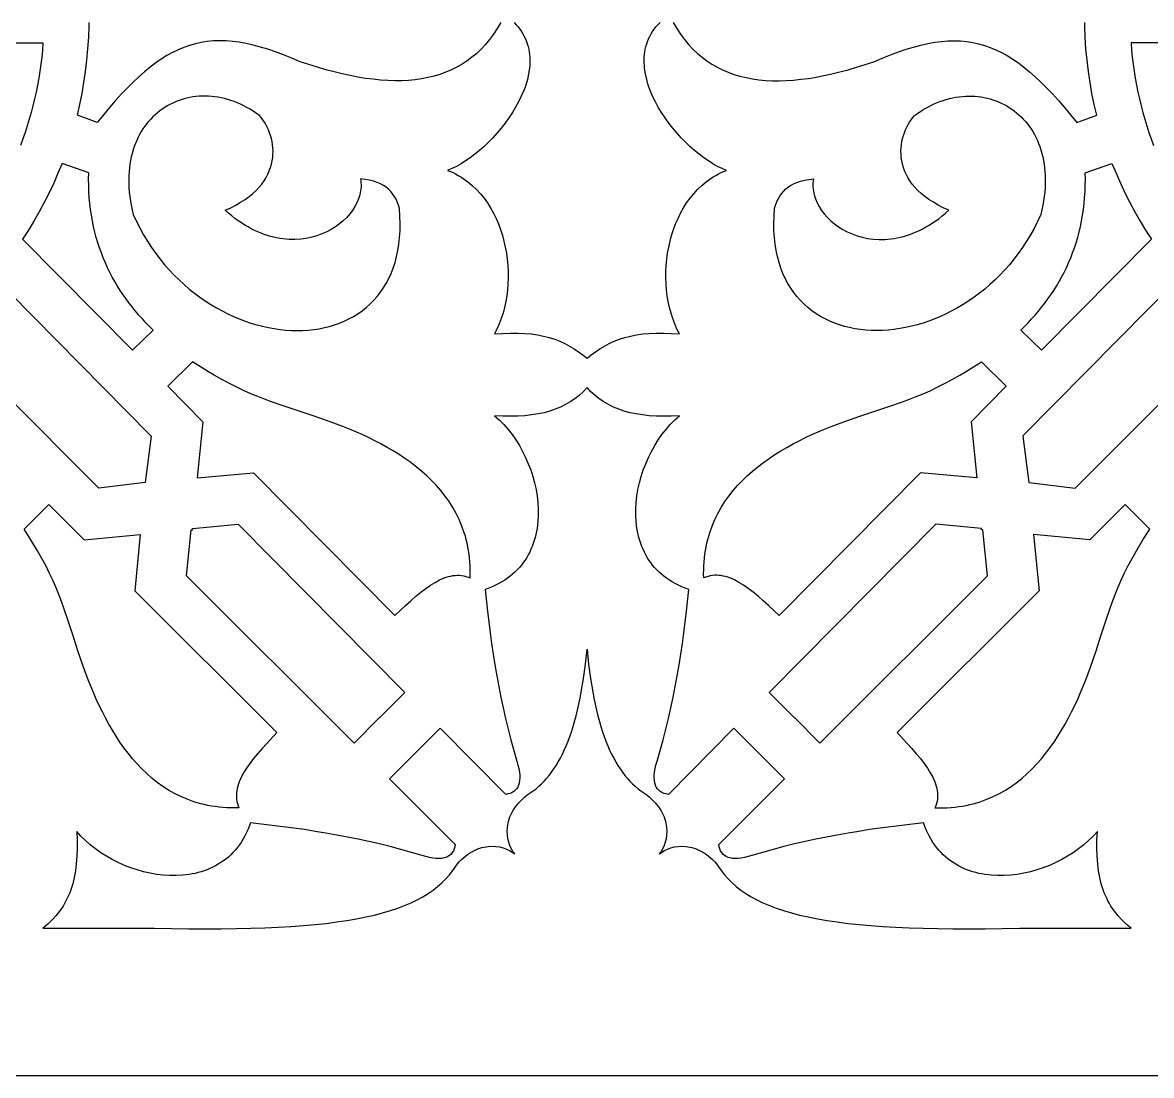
# Model space of a CAD drawing. Extents: x -54 to 62, y -138 to -98.
# Drawn here: x 20.18 to 41.47, y -138.19 to -118.33 of the extents above; entities that cross this region are included whole.
import ezdxf

# ---------------------------------------------------------------- set-up
doc = ezdxf.new("R2010")
doc.units = 0
doc.header["$MEASUREMENT"] = 0
doc.layers.add('LAYER_1', color=18, linetype='CONTINUOUS')

msp = doc.modelspace()

# ---------------------------------------------------------------- linework, layer by layer
at = {"layer": 'LAYER_1'}
for points in [[(29.198, -118.332), (29.132, -118.445), (29.061, -118.551), (28.987, -118.651), (28.91, -118.744), (28.828, -118.831), (28.744, -118.912), (28.655, -118.987), (28.563, -119.055), (28.468, -119.118), (28.369, -119.174), (28.267, -119.225), (28.161, -119.27), (28.052, -119.309), (27.94, -119.342), (27.825, -119.37), (27.706, -119.393), (27.585, -119.41), (27.46, -119.421), (27.332, -119.428), (27.202, -119.429), (27.068, -119.425), (26.931, -119.416), (26.792, -119.402), (26.65, -119.384), (26.505, -119.36), (26.357, -119.332), (26.206, -119.299), (26.053, -119.262), (25.898, -119.22), (25.739, -119.174), (25.578, -119.123), (25.415, -119.069), (25.255, -119.001), (25.101, -118.939), (24.951, -118.884), (24.806, -118.835), (24.665, -118.793), (24.528, -118.757), (24.395, -118.727), (24.266, -118.704), (24.14, -118.688), (24.017, -118.678), (23.896, -118.675), (23.779, -118.679), (23.663, -118.689), (23.55, -118.706), (23.439, -118.73), (23.329, -118.761), (23.221, -118.799), (23.113, -118.843), (23.007, -118.895), (22.901, -118.954), (22.795, -119.019), (22.69, -119.092), (22.584, -119.171), (22.478, -119.258), (22.371, -119.352), (22.264, -119.454), (22.155, -119.562), (22.045, -119.678), (21.933, -119.801), (21.82, -119.932), (21.704, -120.07), (21.586, -120.216), (21.212, -120.08), (21.259, -119.876), (21.301, -119.67), (21.337, -119.462), (21.368, -119.252), (21.394, -119.039), (21.413, -118.825), (21.427, -118.608), (21.434, -118.391), (21.436, -118.391), (21.435, -118.332), (21.435, -118.331)], [(29.448, -118.332), (29.487, -118.373), (29.524, -118.415), (29.558, -118.458), (29.588, -118.502), (29.616, -118.547), (29.641, -118.593), (29.663, -118.64), (29.682, -118.687), (29.699, -118.735), (29.713, -118.784), (29.725, -118.834), (29.734, -118.883), (29.74, -118.934), (29.745, -118.985), (29.747, -119.036), (29.746, -119.088), (29.744, -119.14), (29.739, -119.192), (29.723, -119.297), (29.7, -119.403), (29.669, -119.509), (29.631, -119.615), (29.586, -119.72), (29.535, -119.825), (29.479, -119.928), (29.418, -120.03), (29.352, -120.13), (29.281, -120.228), (29.207, -120.322), (29.13, -120.414), (29.05, -120.503), (28.967, -120.587), (28.883, -120.668), (28.797, -120.744), (28.71, -120.815), (28.623, -120.881), (28.536, -120.941), (28.449, -120.995), (28.363, -121.043), (28.278, -121.084), (28.195, -121.119), (28.247, -121.14), (28.298, -121.162), (28.347, -121.187), (28.396, -121.213), (28.443, -121.241), (28.489, -121.27), (28.577, -121.334), (28.66, -121.404), (28.739, -121.479), (28.813, -121.559), (28.882, -121.644), (28.946, -121.734), (29.005, -121.827), (29.059, -121.925), (29.109, -122.026), (29.153, -122.13), (29.193, -122.236), (29.228, -122.345), (29.258, -122.456), (29.283, -122.569), (29.304, -122.683), (29.319, -122.797), (29.33, -122.912), (29.336, -123.028), (29.337, -123.143), (29.333, -123.258), (29.324, -123.371), (29.31, -123.484), (29.292, -123.595), (29.269, -123.703), (29.241, -123.81), (29.208, -123.914), (29.17, -124.015), (29.127, -124.112), (29.08, -124.205), (29.234, -124.193), (29.38, -124.187), (29.519, -124.187), (29.65, -124.193), (29.775, -124.205), (29.893, -124.222), (30.006, -124.245), (30.113, -124.273), (30.215, -124.305), (30.312, -124.343), (30.406, -124.386), (30.495, -124.433), (30.581, -124.484), (30.665, -124.539), (30.746, -124.598), (30.825, -124.661), (30.903, -124.598), (30.984, -124.539), (31.068, -124.484), (31.154, -124.433), (31.244, -124.386), (31.337, -124.343), (31.435, -124.305), (31.537, -124.273), (31.644, -124.245), (31.756, -124.222), (31.875, -124.205), (31.999, -124.193), (32.131, -124.187), (32.269, -124.187), (32.415, -124.193), (32.569, -124.205), (32.522, -124.112), (32.479, -124.015), (32.442, -123.914), (32.409, -123.81), (32.38, -123.703), (32.357, -123.595), (32.339, -123.484), (32.325, -123.371), (32.317, -123.258), (32.313, -123.143), (32.314, -123.028), (32.32, -122.912), (32.33, -122.797), (32.346, -122.683), (32.366, -122.569), (32.391, -122.456), (32.421, -122.345), (32.456, -122.236), (32.496, -122.13), (32.541, -122.026), (32.59, -121.925), (32.645, -121.827), (32.704, -121.734), (32.768, -121.644), (32.837, -121.559), (32.91, -121.479), (32.989, -121.404), (33.072, -121.334), (33.161, -121.27), (33.207, -121.241), (33.254, -121.213), (33.302, -121.187), (33.352, -121.162), (33.402, -121.14), (33.455, -121.119), (33.372, -121.084), (33.287, -121.043), (33.201, -120.995), (33.114, -120.941), (33.026, -120.881), (32.939, -120.815), (32.852, -120.744), (32.766, -120.668), (32.682, -120.587), (32.599, -120.503), (32.519, -120.414), (32.442, -120.322), (32.368, -120.228), (32.298, -120.13), (32.232, -120.03), (32.17, -119.928), (32.114, -119.825), (32.063, -119.72), (32.019, -119.615), (31.981, -119.509), (31.95, -119.403), (31.926, -119.297), (31.91, -119.192), (31.906, -119.14), (31.903, -119.088), (31.903, -119.036), (31.905, -118.985), (31.909, -118.934), (31.915, -118.883), (31.924, -118.834), (31.936, -118.784), (31.95, -118.735), (31.967, -118.687), (31.986, -118.64), (32.008, -118.593), (32.033, -118.547), (32.061, -118.502), (32.092, -118.458), (32.125, -118.415), (32.162, -118.373), (32.202, -118.332)], [(32.451, -118.332), (32.518, -118.445), (32.588, -118.551), (32.662, -118.651), (32.74, -118.744), (32.821, -118.831), (32.906, -118.912), (32.994, -118.987), (33.086, -119.055), (33.182, -119.118), (33.28, -119.174), (33.383, -119.225), (33.488, -119.27), (33.597, -119.309), (33.709, -119.342), (33.824, -119.37), (33.943, -119.393), (34.064, -119.41), (34.189, -119.421), (34.317, -119.428), (34.448, -119.429), (34.581, -119.425), (34.718, -119.416), (34.857, -119.402), (35, -119.384), (35.145, -119.36), (35.292, -119.332), (35.443, -119.299), (35.596, -119.262), (35.752, -119.22), (35.91, -119.174), (36.071, -119.123), (36.234, -119.069), (36.394, -119.001), (36.548, -118.939), (36.698, -118.884), (36.843, -118.835), (36.984, -118.793), (37.121, -118.757), (37.254, -118.727), (37.384, -118.704), (37.51, -118.688), (37.633, -118.678), (37.753, -118.675), (37.871, -118.679), (37.986, -118.689), (38.099, -118.706), (38.211, -118.73), (38.32, -118.761), (38.429, -118.799), (38.536, -118.843), (38.643, -118.895), (38.749, -118.954), (38.854, -119.019), (38.96, -119.092), (39.065, -119.171), (39.171, -119.258), (39.278, -119.352), (39.385, -119.454), (39.494, -119.562), (39.604, -119.678), (39.716, -119.801), (39.829, -119.932), (39.945, -120.07), (40.063, -120.216), (40.438, -120.08), (40.39, -119.876), (40.348, -119.67), (40.312, -119.462), (40.281, -119.252), (40.256, -119.039), (40.236, -118.825), (40.223, -118.608), (40.215, -118.391), (40.213, -118.391), (40.214, -118.332), (40.214, -118.331)], [(19.948, -118.711), (20.564, -118.714), (20.554, -118.849), (20.541, -118.983), (20.525, -119.116), (20.506, -119.249), (20.485, -119.381), (20.461, -119.512), (20.435, -119.642), (20.406, -119.771), (20.375, -119.899), (20.342, -120.026), (20.306, -120.152), (20.267, -120.278), (20.226, -120.402), (20.183, -120.525), (20.138, -120.647)], [(41.701, -118.711), (41.085, -118.714), (41.095, -118.849), (41.109, -118.983), (41.125, -119.116), (41.143, -119.249), (41.164, -119.381), (41.188, -119.512), (41.214, -119.642), (41.243, -119.771), (41.274, -119.899), (41.308, -120.026), (41.344, -120.152), (41.382, -120.278), (41.423, -120.402), (41.466, -120.525), (41.512, -120.647)], [(19.037, -122.526), (22.595, -126.118), (22.605, -126.13), (22.492, -127.004), (21.618, -127.112), (21.606, -127.102), (18.032, -123.526)], [(42.612, -122.526), (39.054, -126.118), (39.045, -126.13), (39.157, -127.004), (40.032, -127.112), (40.044, -127.102), (43.617, -123.526)], [(-54.476, -138.189), (61.942, -138.189)]]:
    msp.add_lwpolyline(points, dxfattribs=at)
for points in [[(26.553, -121.281), (26.559, -121.318), (26.562, -121.355), (26.564, -121.393), (26.563, -121.43), (26.56, -121.468), (26.555, -121.506), (26.54, -121.581), (26.516, -121.656), (26.485, -121.73), (26.447, -121.802), (26.402, -121.873), (26.35, -121.941), (26.292, -122.007), (26.227, -122.069), (26.157, -122.128), (26.082, -122.183), (26.001, -122.233), (25.916, -122.278), (25.826, -122.318), (25.731, -122.352), (25.633, -122.38), (25.531, -122.401), (25.425, -122.416), (25.317, -122.422), (25.261, -122.422), (25.205, -122.421), (25.149, -122.417), (25.091, -122.411), (25.033, -122.403), (24.975, -122.392), (24.916, -122.379), (24.857, -122.364), (24.797, -122.347), (24.737, -122.326), (24.677, -122.304), (24.616, -122.279), (24.555, -122.251), (24.493, -122.22), (24.432, -122.187), (24.37, -122.15), (24.309, -122.111), (24.247, -122.069), (24.185, -122.024), (24.123, -121.976), (24.061, -121.925), (23.999, -121.871), (24.104, -121.823), (24.202, -121.773), (24.292, -121.721), (24.375, -121.667), (24.451, -121.612), (24.52, -121.555), (24.582, -121.497), (24.639, -121.437), (24.689, -121.377), (24.733, -121.316), (24.772, -121.254), (24.805, -121.192), (24.833, -121.129), (24.856, -121.066), (24.875, -121.004), (24.888, -120.941), (24.897, -120.879), (24.902, -120.817), (24.903, -120.755), (24.9, -120.695), (24.894, -120.635), (24.884, -120.577), (24.871, -120.519), (24.855, -120.463), (24.836, -120.409), (24.815, -120.356), (24.792, -120.306), (24.766, -120.257), (24.739, -120.211), (24.71, -120.167), (24.679, -120.125), (24.648, -120.086), (24.589, -120.044), (24.53, -120.004), (24.471, -119.967), (24.411, -119.933), (24.351, -119.901), (24.291, -119.872), (24.231, -119.846), (24.17, -119.822), (24.109, -119.8), (24.048, -119.781), (23.988, -119.765), (23.927, -119.751), (23.866, -119.74), (23.806, -119.731), (23.746, -119.724), (23.686, -119.72), (23.626, -119.718), (23.567, -119.719), (23.508, -119.721), (23.45, -119.727), (23.392, -119.734), (23.336, -119.744), (23.279, -119.756), (23.224, -119.77), (23.169, -119.787), (23.115, -119.806), (23.062, -119.826), (23.01, -119.85), (22.959, -119.875), (22.909, -119.902), (22.861, -119.932), (22.813, -119.963), (22.767, -119.997), (22.722, -120.032), (22.678, -120.07), (22.636, -120.109), (22.596, -120.151), (22.557, -120.195), (22.519, -120.24), (22.483, -120.288), (22.449, -120.337), (22.417, -120.388), (22.386, -120.441), (22.358, -120.496), (22.331, -120.553), (22.306, -120.612), (22.283, -120.672), (22.263, -120.734), (22.244, -120.798), (22.228, -120.864), (22.214, -120.931), (22.203, -121), (22.194, -121.07), (22.187, -121.143), (22.183, -121.217), (22.181, -121.292), (22.182, -121.369), (22.186, -121.448), (22.192, -121.528), (22.201, -121.61), (22.213, -121.693), (22.228, -121.778), (22.246, -121.864), (22.267, -121.951), (22.328, -122.084), (22.394, -122.213), (22.463, -122.337), (22.535, -122.457), (22.611, -122.574), (22.69, -122.686), (22.773, -122.794), (22.858, -122.898), (22.946, -122.998), (23.037, -123.094), (23.13, -123.186), (23.225, -123.274), (23.322, -123.357), (23.422, -123.436), (23.523, -123.512), (23.626, -123.582), (23.73, -123.649), (23.835, -123.712), (23.942, -123.77), (24.05, -123.824), (24.158, -123.874), (24.267, -123.92), (24.377, -123.961), (24.487, -123.998), (24.597, -124.031), (24.707, -124.059), (24.817, -124.083), (24.926, -124.103), (25.035, -124.119), (25.144, -124.13), (25.251, -124.137), (25.358, -124.139), (25.463, -124.137), (25.568, -124.131), (25.67, -124.12), (25.771, -124.105), (25.871, -124.085), (25.968, -124.061), (26.063, -124.032), (26.157, -124), (26.247, -123.962), (26.335, -123.92), (26.42, -123.874), (26.503, -123.823), (26.582, -123.767), (26.658, -123.707), (26.73, -123.643), (26.799, -123.574), (26.865, -123.5), (26.926, -123.422), (26.983, -123.339), (27.037, -123.252), (27.085, -123.16), (27.129, -123.063), (27.169, -122.962), (27.204, -122.856), (27.233, -122.746), (27.258, -122.63), (27.277, -122.51), (27.29, -122.386), (27.298, -122.257), (27.3, -122.123), (27.296, -121.984), (27.286, -121.84), (27.273, -121.792), (27.258, -121.744), (27.239, -121.696), (27.216, -121.649), (27.189, -121.603), (27.157, -121.559), (27.122, -121.516), (27.081, -121.476), (27.035, -121.438), (26.984, -121.404), (26.928, -121.373), (26.866, -121.345), (26.797, -121.322), (26.722, -121.303), (26.641, -121.289)], [(35.096, -121.281), (35.091, -121.318), (35.087, -121.355), (35.086, -121.393), (35.086, -121.43), (35.089, -121.468), (35.094, -121.506), (35.11, -121.581), (35.133, -121.656), (35.164, -121.73), (35.203, -121.802), (35.248, -121.873), (35.3, -121.941), (35.358, -122.007), (35.422, -122.069), (35.492, -122.128), (35.567, -122.183), (35.648, -122.233), (35.734, -122.278), (35.824, -122.318), (35.918, -122.352), (36.016, -122.38), (36.118, -122.401), (36.224, -122.416), (36.333, -122.422), (36.388, -122.422), (36.444, -122.421), (36.501, -122.417), (36.558, -122.411), (36.616, -122.403), (36.674, -122.392), (36.733, -122.379), (36.792, -122.364), (36.852, -122.347), (36.912, -122.326), (36.973, -122.304), (37.034, -122.279), (37.095, -122.251), (37.156, -122.22), (37.217, -122.187), (37.279, -122.15), (37.341, -122.111), (37.403, -122.069), (37.464, -122.024), (37.526, -121.976), (37.588, -121.925), (37.65, -121.871), (37.545, -121.823), (37.448, -121.773), (37.358, -121.721), (37.275, -121.667), (37.199, -121.612), (37.13, -121.555), (37.067, -121.497), (37.01, -121.437), (36.96, -121.377), (36.916, -121.316), (36.877, -121.254), (36.844, -121.192), (36.816, -121.129), (36.793, -121.066), (36.775, -121.004), (36.761, -120.941), (36.752, -120.879), (36.747, -120.817), (36.746, -120.755), (36.749, -120.695), (36.756, -120.635), (36.765, -120.577), (36.778, -120.519), (36.794, -120.463), (36.813, -120.409), (36.834, -120.356), (36.857, -120.306), (36.883, -120.257), (36.91, -120.211), (36.939, -120.167), (36.97, -120.125), (37.002, -120.086), (37.06, -120.044), (37.119, -120.004), (37.178, -119.967), (37.238, -119.933), (37.298, -119.901), (37.358, -119.872), (37.419, -119.846), (37.479, -119.822), (37.54, -119.8), (37.601, -119.781), (37.662, -119.765), (37.722, -119.751), (37.783, -119.74), (37.844, -119.731), (37.904, -119.724), (37.964, -119.72), (38.023, -119.718), (38.082, -119.719), (38.141, -119.721), (38.199, -119.727), (38.257, -119.734), (38.314, -119.744), (38.37, -119.756), (38.426, -119.77), (38.48, -119.787), (38.534, -119.806), (38.587, -119.826), (38.639, -119.85), (38.69, -119.875), (38.74, -119.902), (38.789, -119.932), (38.836, -119.963), (38.882, -119.997), (38.927, -120.032), (38.971, -120.07), (39.013, -120.109), (39.054, -120.151), (39.093, -120.195), (39.13, -120.24), (39.166, -120.288), (39.2, -120.337), (39.233, -120.388), (39.263, -120.441), (39.292, -120.496), (39.319, -120.553), (39.343, -120.612), (39.366, -120.672), (39.386, -120.734), (39.405, -120.798), (39.421, -120.864), (39.435, -120.931), (39.447, -121), (39.456, -121.07), (39.462, -121.143), (39.467, -121.217), (39.468, -121.292), (39.467, -121.369), (39.464, -121.448), (39.457, -121.528), (39.448, -121.61), (39.436, -121.693), (39.421, -121.778), (39.403, -121.864), (39.382, -121.951), (39.321, -122.084), (39.256, -122.213), (39.187, -122.337), (39.114, -122.457), (39.038, -122.574), (38.959, -122.686), (38.877, -122.794), (38.791, -122.898), (38.703, -122.998), (38.613, -123.094), (38.52, -123.186), (38.424, -123.274), (38.327, -123.357), (38.228, -123.436), (38.127, -123.512), (38.024, -123.582), (37.92, -123.649), (37.814, -123.712), (37.707, -123.77), (37.6, -123.824), (37.491, -123.874), (37.382, -123.92), (37.273, -123.961), (37.163, -123.998), (37.053, -124.031), (36.943, -124.059), (36.833, -124.083), (36.723, -124.103), (36.614, -124.119), (36.506, -124.13), (36.398, -124.137), (36.291, -124.139), (36.186, -124.137), (36.082, -124.131), (35.979, -124.12), (35.878, -124.105), (35.778, -124.085), (35.681, -124.061), (35.586, -124.032), (35.493, -124), (35.402, -123.962), (35.314, -123.92), (35.229, -123.874), (35.147, -123.823), (35.067, -123.767), (34.991, -123.707), (34.919, -123.643), (34.85, -123.574), (34.785, -123.5), (34.723, -123.422), (34.666, -123.339), (34.613, -123.252), (34.564, -123.16), (34.52, -123.063), (34.48, -122.962), (34.446, -122.856), (34.416, -122.746), (34.392, -122.63), (34.373, -122.51), (34.359, -122.386), (34.351, -122.257), (34.349, -122.123), (34.353, -121.984), (34.363, -121.84), (34.376, -121.792), (34.392, -121.744), (34.411, -121.696), (34.434, -121.649), (34.461, -121.603), (34.492, -121.559), (34.528, -121.516), (34.568, -121.476), (34.614, -121.438), (34.665, -121.404), (34.722, -121.373), (34.784, -121.345), (34.852, -121.322), (34.927, -121.303), (35.008, -121.289)], [(22.253, -124.51), (22.642, -124.131), (22.505, -123.993), (22.439, -123.922), (22.374, -123.85), (22.311, -123.776), (22.25, -123.7), (22.19, -123.624), (22.132, -123.545), (22.076, -123.466), (22.022, -123.385), (21.97, -123.302), (21.92, -123.217), (21.872, -123.131), (21.827, -123.044), (21.783, -122.955), (21.741, -122.864), (21.702, -122.771), (21.666, -122.677), (21.631, -122.581), (21.599, -122.483), (21.57, -122.383), (21.543, -122.282), (21.519, -122.179), (21.497, -122.074), (21.478, -121.967), (21.462, -121.858), (21.449, -121.747), (21.438, -121.635), (21.431, -121.52), (21.426, -121.403), (21.425, -121.285), (21.427, -121.164), (20.923, -120.987), (20.847, -121.175), (20.766, -121.361), (20.679, -121.544), (20.587, -121.724), (20.492, -121.902), (20.392, -122.077), (20.288, -122.249), (20.18, -122.419)], [(39.396, -124.51), (39.008, -124.131), (39.145, -123.993), (39.211, -123.922), (39.275, -123.85), (39.338, -123.776), (39.4, -123.7), (39.459, -123.624), (39.517, -123.545), (39.573, -123.466), (39.627, -123.385), (39.679, -123.302), (39.729, -123.217), (39.777, -123.131), (39.823, -123.044), (39.866, -122.955), (39.908, -122.864), (39.947, -122.771), (39.984, -122.677), (40.018, -122.581), (40.05, -122.483), (40.08, -122.383), (40.106, -122.282), (40.131, -122.179), (40.152, -122.074), (40.171, -121.967), (40.187, -121.858), (40.201, -121.747), (40.211, -121.635), (40.218, -121.52), (40.223, -121.403), (40.224, -121.285), (40.222, -121.164), (40.726, -120.987), (40.802, -121.175), (40.884, -121.361), (40.97, -121.544), (41.062, -121.724), (41.158, -121.902), (41.258, -122.077), (41.361, -122.249), (41.469, -122.419)], [(23.384, -124.728), (22.921, -125.187), (23.581, -125.859), (23.475, -126.917), (24.536, -126.822), (27.198, -129.512), (27.403, -129.323), (27.501, -129.235), (27.597, -129.153), (27.691, -129.076), (27.782, -129.007), (27.871, -128.945), (27.959, -128.89), (28.045, -128.844), (28.087, -128.825), (28.129, -128.807), (28.171, -128.792), (28.213, -128.78), (28.254, -128.77), (28.295, -128.762), (28.337, -128.758), (28.378, -128.756), (28.418, -128.757), (28.459, -128.76), (28.5, -128.767), (28.541, -128.777), (28.581, -128.79), (28.622, -128.806), (28.624, -128.728), (28.623, -128.652), (28.621, -128.576), (28.616, -128.502), (28.61, -128.43), (28.601, -128.358), (28.591, -128.288), (28.578, -128.219), (28.564, -128.15), (28.548, -128.084), (28.53, -128.018), (28.51, -127.953), (28.465, -127.827), (28.414, -127.706), (28.356, -127.588), (28.292, -127.475), (28.223, -127.366), (28.148, -127.261), (28.068, -127.16), (27.984, -127.063), (27.894, -126.97), (27.801, -126.88), (27.704, -126.793), (27.603, -126.71), (27.499, -126.631), (27.391, -126.555), (27.282, -126.481), (27.169, -126.411), (27.055, -126.344), (26.939, -126.28), (26.821, -126.219), (26.703, -126.16), (26.583, -126.104), (26.463, -126.051), (26.343, -126), (26.222, -125.951), (25.983, -125.86), (25.678, -125.753), (25.396, -125.659), (25.13, -125.571), (24.872, -125.483), (24.745, -125.436), (24.616, -125.386), (24.487, -125.333), (24.356, -125.275), (24.221, -125.211), (24.083, -125.142), (23.939, -125.065), (23.791, -124.98), (23.687, -124.919), (23.586, -124.856)], [(38.265, -124.728), (38.728, -125.187), (38.068, -125.859), (38.175, -126.917), (37.113, -126.822), (34.452, -129.512), (34.246, -129.323), (34.148, -129.235), (34.052, -129.153), (33.959, -129.076), (33.867, -129.007), (33.778, -128.945), (33.691, -128.89), (33.605, -128.844), (33.562, -128.825), (33.52, -128.807), (33.478, -128.792), (33.437, -128.78), (33.395, -128.77), (33.354, -128.762), (33.313, -128.758), (33.272, -128.756), (33.231, -128.757), (33.19, -128.76), (33.149, -128.767), (33.109, -128.777), (33.068, -128.79), (33.027, -128.806), (33.025, -128.728), (33.026, -128.652), (33.028, -128.576), (33.033, -128.502), (33.039, -128.43), (33.048, -128.358), (33.059, -128.288), (33.071, -128.219), (33.085, -128.15), (33.102, -128.084), (33.12, -128.018), (33.139, -127.953), (33.184, -127.827), (33.236, -127.706), (33.293, -127.588), (33.357, -127.475), (33.426, -127.366), (33.501, -127.261), (33.581, -127.16), (33.666, -127.063), (33.755, -126.97), (33.848, -126.88), (33.946, -126.793), (34.046, -126.71), (34.151, -126.631), (34.258, -126.555), (34.368, -126.481), (34.48, -126.411), (34.594, -126.344), (34.71, -126.28), (34.828, -126.219), (34.947, -126.16), (35.066, -126.104), (35.186, -126.051), (35.307, -126), (35.427, -125.951), (35.666, -125.86), (35.971, -125.753), (36.253, -125.659), (36.519, -125.571), (36.777, -125.483), (36.905, -125.436), (37.033, -125.386), (37.162, -125.333), (37.294, -125.275), (37.428, -125.211), (37.567, -125.142), (37.71, -125.065), (37.859, -124.98), (37.962, -124.919), (38.064, -124.856)], [(30.825, -130.149), (30.856, -130.435), (30.892, -130.704), (30.933, -130.955), (30.955, -131.075), (30.979, -131.19), (31.004, -131.301), (31.03, -131.408), (31.058, -131.511), (31.087, -131.611), (31.117, -131.707), (31.149, -131.799), (31.182, -131.887), (31.216, -131.972), (31.252, -132.053), (31.289, -132.131), (31.328, -132.205), (31.367, -132.277), (31.408, -132.344), (31.451, -132.409), (31.495, -132.471), (31.54, -132.53), (31.586, -132.586), (31.634, -132.639), (31.684, -132.689), (31.734, -132.736), (31.787, -132.781), (31.84, -132.823), (31.895, -132.862), (31.952, -132.899), (31.996, -132.935), (32.037, -132.971), (32.074, -133.008), (32.109, -133.045), (32.141, -133.083), (32.171, -133.121), (32.197, -133.16), (32.221, -133.198), (32.242, -133.237), (32.261, -133.276), (32.277, -133.315), (32.291, -133.354), (32.303, -133.393), (32.312, -133.431), (32.324, -133.507), (32.329, -133.582), (32.326, -133.655), (32.316, -133.724), (32.3, -133.791), (32.279, -133.853), (32.253, -133.911), (32.222, -133.964), (32.187, -134.012), (32.234, -133.977), (32.287, -133.945), (32.345, -133.919), (32.407, -133.897), (32.473, -133.881), (32.543, -133.871), (32.615, -133.867), (32.69, -133.871), (32.766, -133.883), (32.805, -133.893), (32.844, -133.904), (32.883, -133.918), (32.922, -133.934), (32.961, -133.952), (33, -133.973), (33.038, -133.997), (33.077, -134.023), (33.115, -134.052), (33.153, -134.084), (33.191, -134.119), (33.228, -134.156), (33.264, -134.197), (33.3, -134.241), (33.357, -134.324), (33.419, -134.404), (33.487, -134.481), (33.561, -134.555), (33.641, -134.626), (33.727, -134.693), (33.821, -134.758), (33.921, -134.819), (34.028, -134.877), (34.143, -134.933), (34.265, -134.985), (34.395, -135.034), (34.533, -135.08), (34.679, -135.124), (34.834, -135.164), (34.998, -135.201), (35.17, -135.235), (35.352, -135.267), (35.543, -135.295), (35.744, -135.321), (35.955, -135.344), (36.175, -135.364), (36.407, -135.381), (36.648, -135.395), (36.901, -135.406), (37.164, -135.415), (37.439, -135.421), (37.725, -135.424), (38.023, -135.424), (38.333, -135.422), (38.655, -135.417), (38.989, -135.409), (41.086, -135.409), (40.996, -135.334), (40.913, -135.255), (40.837, -135.173), (40.802, -135.13), (40.769, -135.086), (40.737, -135.041), (40.707, -134.995), (40.678, -134.947), (40.651, -134.898), (40.626, -134.848), (40.603, -134.796), (40.581, -134.744), (40.561, -134.689), (40.525, -134.576), (40.496, -134.456), (40.473, -134.33), (40.457, -134.197), (40.446, -134.056), (40.441, -133.908), (40.443, -133.751), (40.45, -133.587), (40.37, -133.675), (40.285, -133.76), (40.193, -133.841), (40.096, -133.918), (39.994, -133.99), (39.888, -134.057), (39.778, -134.119), (39.665, -134.176), (39.548, -134.228), (39.43, -134.274), (39.309, -134.314), (39.187, -134.348), (39.063, -134.376), (38.94, -134.397), (38.816, -134.412), (38.693, -134.42), (38.57, -134.421), (38.449, -134.414), (38.33, -134.4), (38.271, -134.39), (38.213, -134.378), (38.156, -134.364), (38.099, -134.348), (38.044, -134.33), (37.989, -134.309), (37.935, -134.287), (37.882, -134.263), (37.83, -134.236), (37.78, -134.207), (37.73, -134.176), (37.682, -134.143), (37.635, -134.108), (37.59, -134.07), (37.545, -134.03), (37.503, -133.987), (37.462, -133.943), (37.422, -133.895), (37.385, -133.846), (37.349, -133.793), (37.315, -133.739), (37.282, -133.682), (37.252, -133.622), (37.223, -133.56), (37.197, -133.495), (37.173, -133.428), (36.764, -133.473), (36.357, -133.525), (36.153, -133.554), (35.95, -133.586), (35.748, -133.619), (35.545, -133.655), (35.343, -133.693), (35.141, -133.734), (34.94, -133.778), (34.739, -133.824), (34.538, -133.874), (34.337, -133.927), (34.136, -133.983), (33.936, -134.042), (33.863, -134.063), (33.796, -134.08), (33.732, -134.091), (33.674, -134.097), (33.62, -134.099), (33.571, -134.096), (33.526, -134.088), (33.485, -134.076), (33.449, -134.06), (33.417, -134.039), (33.389, -134.015), (33.365, -133.986), (33.345, -133.954), (33.329, -133.917), (33.317, -133.877), (33.308, -133.834), (34.549, -132.594), (34.074, -132.118), (34.071, -132.115), (33.592, -131.642), (32.359, -132.89), (32.315, -132.881), (32.275, -132.869), (32.239, -132.853), (32.206, -132.833), (32.177, -132.809), (32.152, -132.782), (32.132, -132.75), (32.115, -132.713), (32.103, -132.673), (32.095, -132.628), (32.092, -132.579), (32.093, -132.525), (32.099, -132.467), (32.11, -132.403), (32.126, -132.335), (32.147, -132.262), (32.205, -132.062), (32.26, -131.861), (32.312, -131.66), (32.36, -131.459), (32.406, -131.257), (32.448, -131.055), (32.488, -130.853), (32.526, -130.651), (32.56, -130.448), (32.593, -130.246), (32.623, -130.042), (32.651, -129.839), (32.701, -129.431), (32.745, -129.023), (32.677, -128.999), (32.612, -128.973), (32.55, -128.944), (32.49, -128.914), (32.433, -128.882), (32.378, -128.848), (32.325, -128.813), (32.276, -128.775), (32.228, -128.736), (32.183, -128.695), (32.14, -128.653), (32.1, -128.609), (32.062, -128.564), (32.026, -128.517), (31.993, -128.469), (31.962, -128.42), (31.933, -128.369), (31.906, -128.318), (31.881, -128.265), (31.859, -128.211), (31.838, -128.156), (31.82, -128.101), (31.803, -128.044), (31.789, -127.987), (31.777, -127.929), (31.766, -127.87), (31.751, -127.751), (31.744, -127.63), (31.744, -127.508), (31.751, -127.385), (31.765, -127.261), (31.786, -127.137), (31.813, -127.014), (31.847, -126.891), (31.886, -126.77), (31.932, -126.651), (31.983, -126.535), (32.039, -126.421), (32.101, -126.31), (32.167, -126.204), (32.239, -126.102), (32.315, -126.005), (32.395, -125.913), (32.48, -125.826), (32.568, -125.746), (32.414, -125.754), (32.268, -125.756), (32.128, -125.754), (31.995, -125.746), (31.869, -125.733), (31.749, -125.714), (31.634, -125.69), (31.526, -125.661), (31.422, -125.626), (31.324, -125.585), (31.23, -125.538), (31.141, -125.486), (31.056, -125.428), (30.976, -125.363), (30.898, -125.293), (30.825, -125.217), (30.751, -125.293), (30.674, -125.363), (30.593, -125.428), (30.508, -125.486), (30.419, -125.538), (30.325, -125.585), (30.227, -125.626), (30.124, -125.661), (30.015, -125.69), (29.901, -125.714), (29.78, -125.733), (29.654, -125.746), (29.521, -125.754), (29.382, -125.756), (29.235, -125.754), (29.081, -125.746), (29.17, -125.826), (29.254, -125.913), (29.335, -126.005), (29.411, -126.102), (29.482, -126.204), (29.549, -126.31), (29.61, -126.421), (29.667, -126.535), (29.718, -126.651), (29.763, -126.77), (29.803, -126.891), (29.836, -127.014), (29.863, -127.137), (29.884, -127.261), (29.898, -127.385), (29.905, -127.508), (29.905, -127.63), (29.898, -127.751), (29.883, -127.87), (29.873, -127.929), (29.86, -127.987), (29.846, -128.044), (29.83, -128.101), (29.811, -128.156), (29.791, -128.211), (29.768, -128.265), (29.744, -128.318), (29.717, -128.369), (29.688, -128.42), (29.656, -128.469), (29.623, -128.517), (29.587, -128.564), (29.549, -128.609), (29.509, -128.653), (29.466, -128.695), (29.421, -128.736), (29.374, -128.775), (29.324, -128.813), (29.272, -128.848), (29.217, -128.882), (29.159, -128.914), (29.1, -128.944), (29.037, -128.973), (28.972, -128.999), (28.905, -129.023), (28.948, -129.431), (28.998, -129.839), (29.026, -130.042), (29.057, -130.246), (29.089, -130.448), (29.124, -130.651), (29.161, -130.853), (29.201, -131.055), (29.244, -131.257), (29.289, -131.459), (29.338, -131.66), (29.389, -131.861), (29.444, -132.062), (29.503, -132.262), (29.523, -132.335), (29.539, -132.403), (29.55, -132.467), (29.556, -132.525), (29.557, -132.579), (29.554, -132.628), (29.546, -132.673), (29.534, -132.713), (29.517, -132.75), (29.497, -132.782), (29.472, -132.809), (29.443, -132.833), (29.411, -132.853), (29.374, -132.869), (29.334, -132.881), (29.291, -132.89), (28.057, -131.642), (27.579, -132.115), (27.576, -132.118), (27.101, -132.594), (28.341, -133.834), (28.333, -133.877), (28.32, -133.917), (28.304, -133.954), (28.284, -133.986), (28.26, -134.015), (28.232, -134.039), (28.2, -134.06), (28.164, -134.076), (28.123, -134.088), (28.079, -134.096), (28.029, -134.099), (27.975, -134.097), (27.917, -134.091), (27.854, -134.08), (27.786, -134.063), (27.713, -134.042), (27.513, -133.983), (27.312, -133.927), (27.112, -133.874), (26.911, -133.824), (26.709, -133.778), (26.508, -133.734), (26.306, -133.693), (26.104, -133.655), (25.901, -133.619), (25.699, -133.586), (25.496, -133.554), (25.293, -133.525), (24.885, -133.473), (24.477, -133.428), (24.452, -133.495), (24.426, -133.56), (24.398, -133.622), (24.367, -133.682), (24.335, -133.739), (24.301, -133.793), (24.265, -133.846), (24.227, -133.895), (24.187, -133.943), (24.146, -133.987), (24.104, -134.03), (24.06, -134.07), (24.014, -134.108), (23.967, -134.143), (23.919, -134.176), (23.87, -134.207), (23.819, -134.236), (23.767, -134.263), (23.714, -134.287), (23.661, -134.309), (23.606, -134.33), (23.55, -134.348), (23.493, -134.364), (23.436, -134.378), (23.378, -134.39), (23.319, -134.4), (23.2, -134.414), (23.079, -134.421), (22.957, -134.42), (22.833, -134.412), (22.71, -134.397), (22.586, -134.376), (22.463, -134.348), (22.34, -134.314), (22.22, -134.274), (22.101, -134.228), (21.985, -134.176), (21.871, -134.119), (21.761, -134.057), (21.655, -133.99), (21.553, -133.918), (21.456, -133.841), (21.365, -133.76), (21.279, -133.675), (21.2, -133.587), (21.207, -133.751), (21.208, -133.908), (21.203, -134.056), (21.193, -134.197), (21.176, -134.33), (21.153, -134.456), (21.124, -134.576), (21.088, -134.689), (21.068, -134.744), (21.046, -134.796), (21.023, -134.848), (20.998, -134.898), (20.971, -134.947), (20.943, -134.995), (20.913, -135.041), (20.881, -135.086), (20.847, -135.13), (20.812, -135.173), (20.736, -135.255), (20.654, -135.334), (20.564, -135.409), (22.66, -135.409), (22.994, -135.417), (23.316, -135.422), (23.626, -135.424), (23.924, -135.424), (24.21, -135.421), (24.485, -135.415), (24.749, -135.406), (25.001, -135.395), (25.243, -135.381), (25.474, -135.364), (25.695, -135.344), (25.905, -135.321), (26.106, -135.295), (26.297, -135.267), (26.479, -135.235), (26.651, -135.201), (26.815, -135.164), (26.97, -135.124), (27.116, -135.08), (27.254, -135.034), (27.384, -134.985), (27.507, -134.933), (27.621, -134.877), (27.728, -134.819), (27.829, -134.758), (27.922, -134.693), (28.008, -134.626), (28.089, -134.555), (28.163, -134.481), (28.23, -134.404), (28.293, -134.324), (28.349, -134.241), (28.385, -134.197), (28.422, -134.156), (28.459, -134.119), (28.496, -134.084), (28.534, -134.052), (28.572, -134.023), (28.611, -133.997), (28.65, -133.973), (28.689, -133.952), (28.728, -133.934), (28.767, -133.918), (28.806, -133.904), (28.844, -133.893), (28.883, -133.883), (28.959, -133.871), (29.034, -133.867), (29.106, -133.871), (29.176, -133.881), (29.242, -133.897), (29.304, -133.919), (29.362, -133.945), (29.415, -133.977), (29.462, -134.012), (29.428, -133.964), (29.397, -133.911), (29.37, -133.853), (29.349, -133.791), (29.333, -133.724), (29.323, -133.655), (29.32, -133.582), (29.325, -133.507), (29.337, -133.431), (29.347, -133.393), (29.358, -133.354), (29.372, -133.315), (29.389, -133.276), (29.407, -133.237), (29.428, -133.198), (29.452, -133.16), (29.479, -133.121), (29.508, -133.083), (29.54, -133.045), (29.575, -133.008), (29.613, -132.971), (29.654, -132.935), (29.698, -132.899), (29.754, -132.862), (29.809, -132.823), (29.863, -132.781), (29.915, -132.736), (29.966, -132.689), (30.015, -132.639), (30.063, -132.586), (30.11, -132.53), (30.155, -132.471), (30.199, -132.409), (30.241, -132.344), (30.282, -132.277), (30.322, -132.205), (30.36, -132.131), (30.397, -132.053), (30.433, -131.972), (30.467, -131.887), (30.5, -131.799), (30.532, -131.707), (30.562, -131.611), (30.591, -131.511), (30.619, -131.408), (30.645, -131.301), (30.67, -131.19), (30.694, -131.075), (30.717, -130.955), (30.758, -130.704), (30.794, -130.435)], [(20.211, -127.884), (20.673, -127.423), (21.342, -128.087), (22.4, -127.986), (22.299, -129.047), (24.975, -131.723), (24.784, -131.927), (24.696, -132.025), (24.613, -132.121), (24.537, -132.214), (24.467, -132.304), (24.404, -132.393), (24.349, -132.48), (24.303, -132.566), (24.283, -132.609), (24.265, -132.651), (24.25, -132.692), (24.237, -132.734), (24.227, -132.775), (24.22, -132.817), (24.215, -132.858), (24.212, -132.899), (24.213, -132.94), (24.217, -132.98), (24.223, -133.021), (24.233, -133.062), (24.245, -133.103), (24.261, -133.143), (24.184, -133.145), (24.107, -133.144), (24.032, -133.141), (23.958, -133.136), (23.885, -133.129), (23.814, -133.12), (23.743, -133.109), (23.674, -133.097), (23.606, -133.082), (23.54, -133.065), (23.474, -133.047), (23.409, -133.027), (23.284, -132.981), (23.162, -132.929), (23.045, -132.871), (22.933, -132.807), (22.824, -132.737), (22.719, -132.662), (22.619, -132.581), (22.522, -132.496), (22.429, -132.406), (22.339, -132.312), (22.254, -132.215), (22.171, -132.113), (22.092, -132.009), (22.016, -131.901), (21.944, -131.791), (21.875, -131.678), (21.808, -131.564), (21.745, -131.447), (21.684, -131.329), (21.626, -131.21), (21.57, -131.09), (21.518, -130.97), (21.467, -130.849), (21.419, -130.729), (21.33, -130.489), (21.224, -130.184), (21.132, -129.901), (21.045, -129.634), (20.958, -129.376), (20.912, -129.248), (20.863, -129.12), (20.81, -128.99), (20.753, -128.858), (20.69, -128.723), (20.621, -128.585), (20.545, -128.441), (20.461, -128.292), (20.338, -128.086)], [(41.439, -127.884), (40.977, -127.423), (40.308, -128.087), (39.249, -127.986), (39.35, -129.047), (36.674, -131.723), (36.865, -131.927), (36.953, -132.025), (37.036, -132.121), (37.113, -132.214), (37.183, -132.304), (37.245, -132.393), (37.3, -132.48), (37.347, -132.566), (37.366, -132.609), (37.384, -132.651), (37.399, -132.692), (37.412, -132.734), (37.422, -132.775), (37.43, -132.817), (37.435, -132.858), (37.437, -132.899), (37.436, -132.94), (37.433, -132.98), (37.426, -133.021), (37.417, -133.062), (37.404, -133.103), (37.388, -133.143), (37.466, -133.145), (37.542, -133.144), (37.617, -133.141), (37.691, -133.136), (37.764, -133.129), (37.836, -133.12), (37.906, -133.109), (37.975, -133.097), (38.043, -133.082), (38.11, -133.065), (38.175, -133.047), (38.24, -133.027), (38.366, -132.981), (38.487, -132.929), (38.604, -132.871), (38.717, -132.807), (38.825, -132.737), (38.93, -132.662), (39.031, -132.581), (39.127, -132.496), (39.22, -132.406), (39.31, -132.312), (39.396, -132.215), (39.478, -132.113), (39.557, -132.009), (39.633, -131.901), (39.705, -131.791), (39.775, -131.678), (39.841, -131.564), (39.905, -131.447), (39.965, -131.329), (40.023, -131.21), (40.079, -131.09), (40.132, -130.97), (40.182, -130.849), (40.23, -130.729), (40.32, -130.489), (40.425, -130.184), (40.517, -129.901), (40.604, -129.634), (40.691, -129.376), (40.737, -129.248), (40.786, -129.12), (40.839, -128.99), (40.896, -128.858), (40.959, -128.723), (41.028, -128.585), (41.104, -128.441), (41.188, -128.292), (41.311, -128.086)], [(26.91, -131.443), (26.907, -131.446), (26.432, -131.921), (23.272, -128.764), (23.357, -127.9), (23.379, -127.898), (23.38, -127.899), (23.381, -127.897), (23.383, -127.897), (23.381, -127.896), (23.383, -127.874), (24.248, -127.793), (27.388, -130.97)], [(34.739, -131.443), (34.742, -131.446), (35.218, -131.921), (38.377, -128.764), (38.292, -127.9), (38.27, -127.898), (38.269, -127.899), (38.269, -127.897), (38.267, -127.897), (38.268, -127.896), (38.266, -127.874), (37.401, -127.793), (34.261, -130.97)]]:
    msp.add_lwpolyline(points, close=True, dxfattribs=at)

doc.saveas('drawing.dxf')
